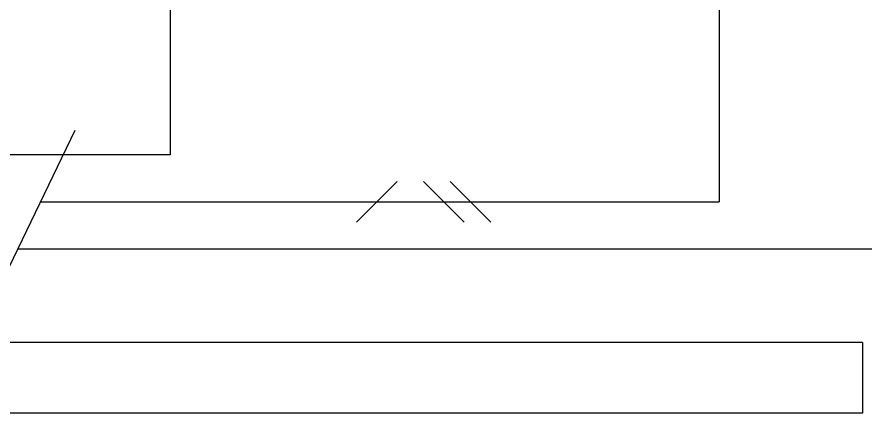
# Model space of a CAD drawing. Extents: x -9 to 600, y -23 to 65.
# Drawn here: x 269.562 to 271.369, y 27.948 to 28.792 of the extents above; entities that cross this region are included whole.
import ezdxf

# ---------------------------------------------------------------- set-up
doc = ezdxf.new("R2010")
doc.units = 0
doc.header["$LTSCALE"] = 0.8
doc.header["$MEASUREMENT"] = 0
for name, color, linetype in [('0_FIOS', 3, 'CONTINUOUS'), ('Desenho base', 7, 'CONTINUOUS'), ('ilum', 2, 'CONTINUOUS'), ('iluminação', 2, 'CONTINUOUS')]:
    doc.layers.add(name, color=color, linetype=linetype)

# ---------------------------------------------------------------- blocks, each defined once
blk = doc.blocks.new('MONO')
at = {"layer": '0_FIOS'}
for p, q in [((-3.356, -0.78), (-1.797, 0.78)), ((0.78, -0.78), (-0.78, 0.78)), ((1.797, -0.78), (0.238, 0.78))]:
    blk.add_line(p, q, dxfattribs=at)

msp = doc.modelspace()

# ---------------------------------------------------------------- linework, layer by layer
at = {"layer": 'Desenho base'}
for p, q in [((271.3635, 28.098), (266.9635, 28.098)), ((271.3635, 28.098), (271.3635, 27.948)), ((271.3635, 27.948), (266.9635, 27.948))]:
    msp.add_line(p, q, dxfattribs=at)
at = {"layer": 'ilum'}
for p, q in [((269.8885, 37.2592, 2.802), (269.8885, 28.498, 0.0316)), ((271.0585, 37.2592, 2.802), (271.0585, 28.398, 0.0313)), ((269.6851, 28.55, 5.604), (269.5351, 28.2391, 5.604)), ((269.8885, 28.498, 0.0316), (268.2635, 28.498)), ((270.2852, 28.3547, 0.0209), (270.3719, 28.4414, 0.0209)), ((270.4285, 28.4414, 0.0209), (270.5152, 28.3547, 0.0209)), ((270.485, 28.4414, 0.0209), (270.5717, 28.3547, 0.0209)), ((269.6118, 28.398, 0.0056), (271.0585, 28.398, 0.0313)), ((269.5635, 28.298, 5.604), (272.2285, 28.298))]:
    msp.add_line(p, q, dxfattribs=at)

# ---------------------------------------------------------------- block references
at = {"layer": 'iluminação', "xscale": 0.05560094617944675, "yscale": 0.05560094617944675, "zscale": 0.05560094617944675}
msp.add_blockref('MONO', (270.4718, 28.398, 0.0209), dxfattribs=at)

doc.saveas('drawing.dxf')
